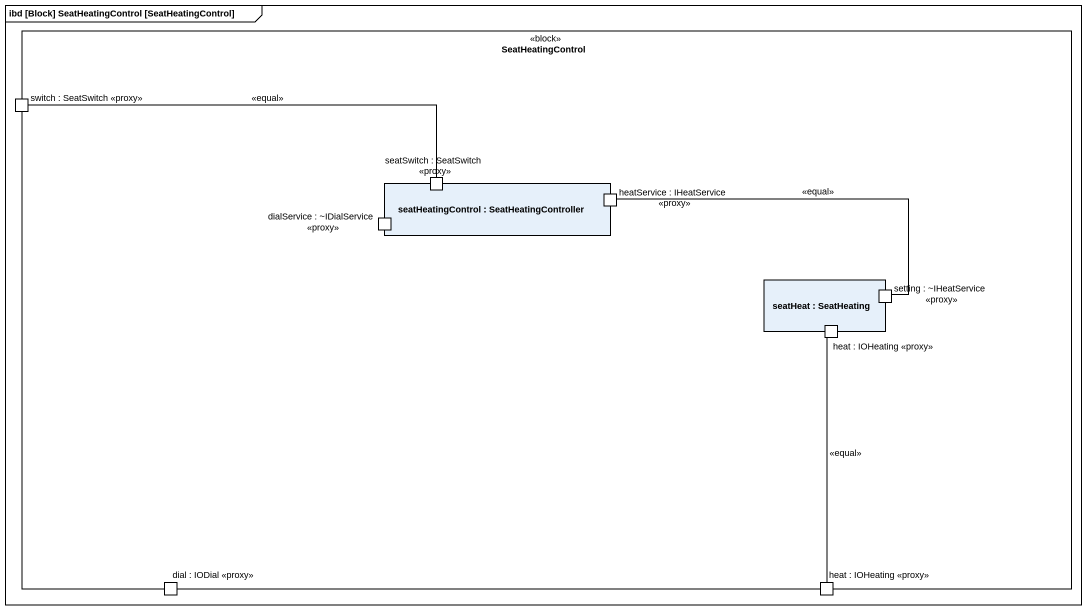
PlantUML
@startuml
mainframe ibd [Block] SeatHeatingControl [SeatHeatingControl]
rectangle SeatHeatingControl <<block>> {
  port "switch : SeatSwitch <<proxy>>" as switch_SeatSwitch_proxy
  rectangle "seatHeatingControl : SeatHeatingController" as seatHeatingControl {
    port "seatSwitch : SeatSwitch <<proxy>>" as seatSwitch_SeatSwitch_proxy
    port "heatService : IHeatService <<proxy>>" as heatService_IHeatService
    port "dialService : ~IDialService <<proxy>>" as dialService_IDialService
  }
  rectangle "seatHeat : SeatHeating" as seatHeat {
    port "setting : ~IHeatService <<proxy>>" as setting_IHeatService_proxy
    port "heat : IOHeating <<proxy>>" as heat_IOHeating_proxy
  }
  port "dial : IODial <<proxy>>" as dial_IODial_proxy
  port "heat : IOHeating <<proxy>>" as heat_IOHeating_proxy_2
}
switch_SeatSwitch_proxy -right- seatSwitch_SeatSwitch_proxy : <<equal>>
heatService_IHeatService -right- setting_IHeatService_proxy : <<equal>>
heat_IOHeating_proxy_2 -up- heat_IOHeating_proxy : <<equal>>
@enduml
